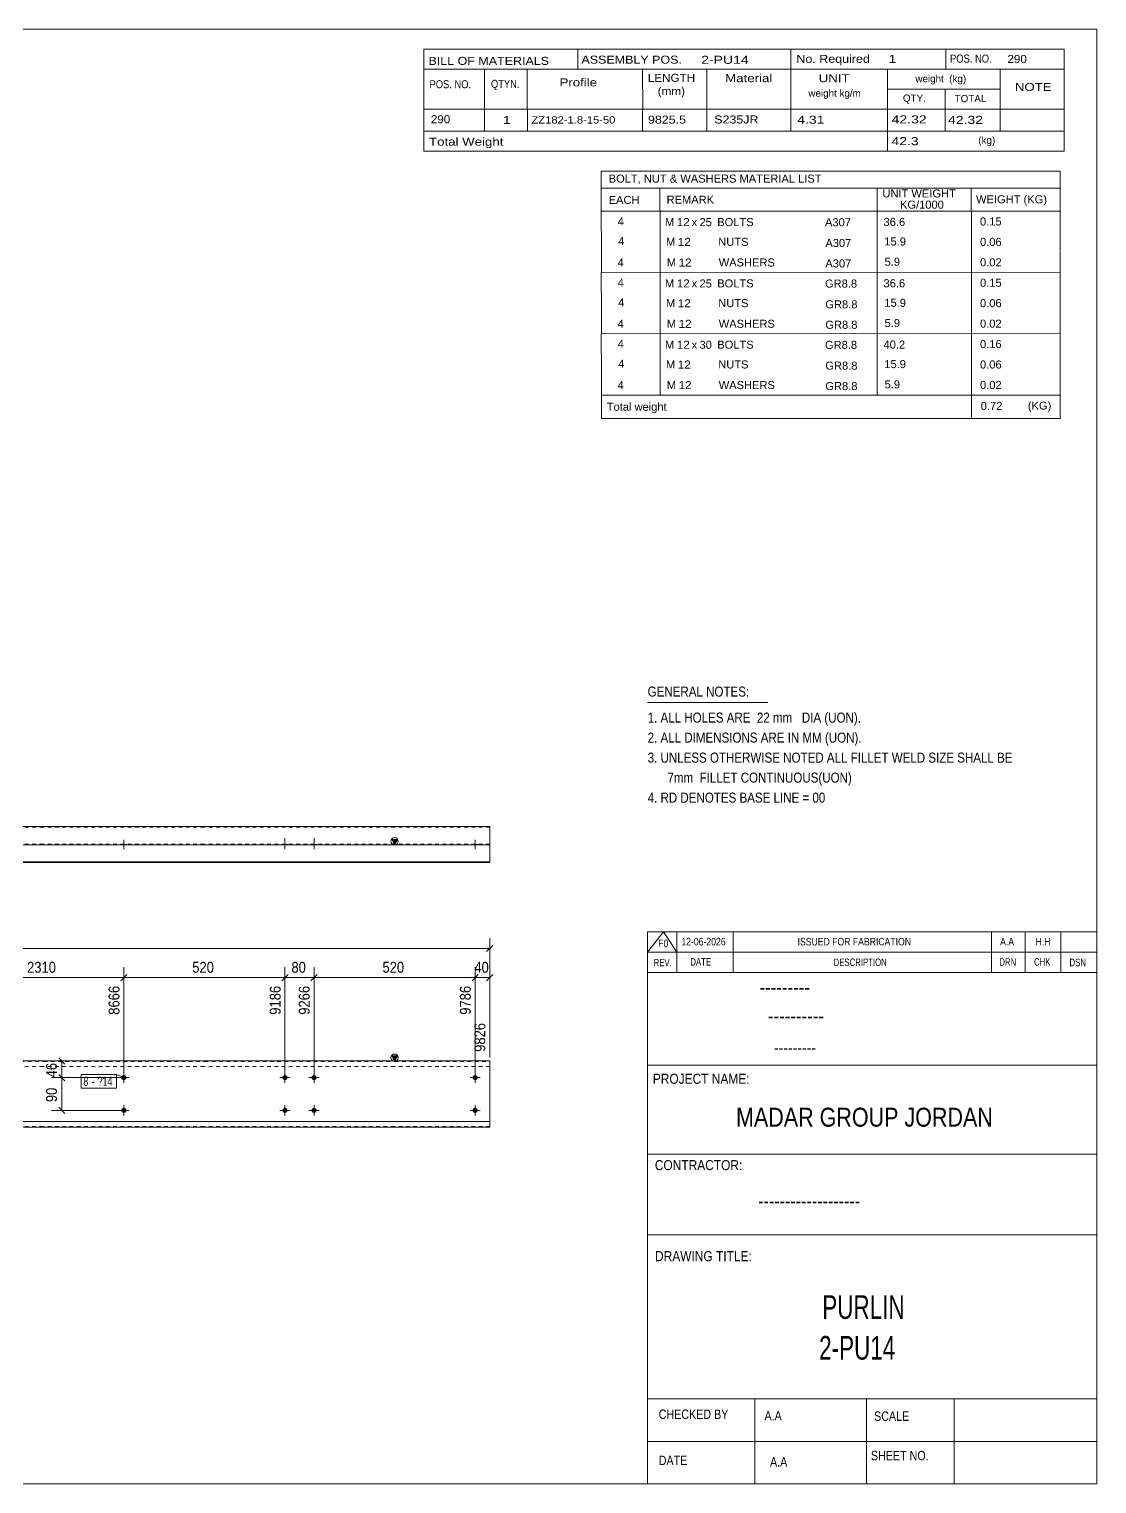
# Model space of a CAD drawing. Header units: millimetres. Extents: x 2 to 579, y 1 to 405.
# Drawn here: x 285.5 to 579, y 5 to 405 of the extents above; entities that cross this region are included whole.
import ezdxf

# ---------------------------------------------------------------- set-up
doc = ezdxf.new("R2010")
doc.units = ezdxf.units.MM
doc.linetypes.add('XKITLINE00', pattern=[0])
doc.linetypes.add('XKITLINE01', pattern=[4, 1, -1, 1, -1])
for name, color, linetype, lineweight in [('Bolt', 3, 'Continuous', 0), ('BoltMark', 7, 'Continuous', 0), ('Dimensions', 7, 'Continuous', 0), ('DrawingSheet', 5, 'Continuous', 0), ('OtherObjectType', 7, 'Continuous', 0), ('Part', 2, 'Continuous', 0)]:
    doc.layers.add(name, color=color, linetype=linetype, lineweight=lineweight)
doc.styles.add('@ARIAL_UNICODE_MS_BOLD', font='ARIAL.TTF')
doc.styles.add('ARIAL', font='ARIAL.TTF')
doc.styles.add('ARIAL_NARROW', font='ARIALN.TTF')
doc.styles.add('COMIC_SANS_MS_BOLD', font='COMICBD.TTF')
doc.styles.add('SWIS721_EX_BT', font='ARIAL.TTF')
doc.styles.add('SWISSE', font='ARIAL.TTF')

# ---------------------------------------------------------------- blocks, each defined once
blk = doc.blocks.new('*A4')
at = {"layer": 'Bolt'}
for points in [[(356.49, 116.67), (356.49, 116.63), (356.48, 116.6), (356.48, 116.56), (356.47, 116.53), (356.46, 116.5), (356.45, 116.46), (356.44, 116.43), (356.42, 116.4), (356.41, 116.37), (356.39, 116.34), (356.37, 116.31), (356.35, 116.28), (356.33, 116.26), (356.31, 116.23), (356.29, 116.2), (356.26, 116.18), (356.23, 116.16), (356.21, 116.14), (356.18, 116.12), (356.15, 116.1), (356.12, 116.08), (356.09, 116.07), (356.06, 116.05), (356.03, 116.04), (355.99, 116.03), (355.96, 116.02), (355.93, 116.01), (355.89, 116.01), (355.86, 116), (355.83, 116), (355.79, 116), (355.76, 116), (355.72, 116), (355.69, 116.01), (355.65, 116.01), (355.62, 116.02), (355.59, 116.03), (355.56, 116.04), (355.52, 116.05), (355.49, 116.07), (355.46, 116.08), (355.43, 116.1), (355.4, 116.12), (355.37, 116.14), (355.35, 116.16), (355.32, 116.18), (355.3, 116.2), (355.27, 116.23), (355.25, 116.26), (355.23, 116.28), (355.21, 116.31), (355.19, 116.34), (355.17, 116.37), (355.16, 116.4), (355.14, 116.43), (355.13, 116.46), (355.12, 116.5), (355.11, 116.53), (355.1, 116.56), (355.1, 116.6), (355.09, 116.63), (355.09, 116.67), (355.09, 116.7), (355.09, 116.73), (355.09, 116.77), (355.1, 116.8), (355.1, 116.84), (355.11, 116.87), (355.12, 116.9), (355.13, 116.94), (355.14, 116.97), (355.16, 117), (355.17, 117.03), (355.19, 117.06), (355.21, 117.09), (355.23, 117.12), (355.25, 117.14), (355.27, 117.17), (355.3, 117.19), (355.32, 117.22), (355.35, 117.24), (355.37, 117.26), (355.4, 117.28), (355.43, 117.3), (355.46, 117.32), (355.49, 117.33), (355.52, 117.35), (355.56, 117.36), (355.59, 117.37), (355.62, 117.38), (355.65, 117.39), (355.69, 117.39), (355.72, 117.4), (355.76, 117.4), (355.79, 117.4), (355.83, 117.4), (355.86, 117.4), (355.89, 117.39), (355.93, 117.39), (355.96, 117.38), (355.99, 117.37), (356.03, 117.36), (356.06, 117.35), (356.09, 117.33), (356.12, 117.32), (356.15, 117.3), (356.18, 117.28), (356.21, 117.26), (356.23, 117.24), (356.26, 117.22), (356.29, 117.19), (356.31, 117.17), (356.33, 117.14), (356.35, 117.12), (356.37, 117.09), (356.39, 117.06), (356.41, 117.03), (356.42, 117), (356.44, 116.97), (356.45, 116.94), (356.46, 116.9), (356.47, 116.87), (356.48, 116.84), (356.48, 116.8), (356.49, 116.77), (356.49, 116.73), (356.49, 116.7)], [(364.49, 116.67), (364.49, 116.63), (364.48, 116.6), (364.48, 116.56), (364.47, 116.53), (364.46, 116.5), (364.45, 116.46), (364.44, 116.43), (364.42, 116.4), (364.41, 116.37), (364.39, 116.34), (364.37, 116.31), (364.35, 116.28), (364.33, 116.26), (364.31, 116.23), (364.29, 116.2), (364.26, 116.18), (364.23, 116.16), (364.21, 116.14), (364.18, 116.12), (364.15, 116.1), (364.12, 116.08), (364.09, 116.07), (364.06, 116.05), (364.03, 116.04), (363.99, 116.03), (363.96, 116.02), (363.93, 116.01), (363.89, 116.01), (363.86, 116), (363.83, 116), (363.79, 116), (363.76, 116), (363.72, 116), (363.69, 116.01), (363.65, 116.01), (363.62, 116.02), (363.59, 116.03), (363.56, 116.04), (363.52, 116.05), (363.49, 116.07), (363.46, 116.08), (363.43, 116.1), (363.4, 116.12), (363.37, 116.14), (363.35, 116.16), (363.32, 116.18), (363.3, 116.2), (363.27, 116.23), (363.25, 116.26), (363.23, 116.28), (363.21, 116.31), (363.19, 116.34), (363.17, 116.37), (363.16, 116.4), (363.14, 116.43), (363.13, 116.46), (363.12, 116.5), (363.11, 116.53), (363.1, 116.56), (363.1, 116.6), (363.09, 116.63), (363.09, 116.67), (363.09, 116.7), (363.09, 116.73), (363.09, 116.77), (363.1, 116.8), (363.1, 116.84), (363.11, 116.87), (363.12, 116.9), (363.13, 116.94), (363.14, 116.97), (363.16, 117), (363.17, 117.03), (363.19, 117.06), (363.21, 117.09), (363.23, 117.12), (363.25, 117.14), (363.27, 117.17), (363.3, 117.19), (363.32, 117.22), (363.35, 117.24), (363.37, 117.26), (363.4, 117.28), (363.43, 117.3), (363.46, 117.32), (363.49, 117.33), (363.52, 117.35), (363.56, 117.36), (363.59, 117.37), (363.62, 117.38), (363.65, 117.39), (363.69, 117.39), (363.72, 117.4), (363.76, 117.4), (363.79, 117.4), (363.83, 117.4), (363.86, 117.4), (363.89, 117.39), (363.93, 117.39), (363.96, 117.38), (363.99, 117.37), (364.03, 117.36), (364.06, 117.35), (364.09, 117.33), (364.12, 117.32), (364.15, 117.3), (364.18, 117.28), (364.21, 117.26), (364.23, 117.24), (364.26, 117.22), (364.29, 117.19), (364.31, 117.17), (364.33, 117.14), (364.35, 117.12), (364.37, 117.09), (364.39, 117.06), (364.41, 117.03), (364.42, 117), (364.44, 116.97), (364.45, 116.94), (364.46, 116.9), (364.47, 116.87), (364.48, 116.84), (364.48, 116.8), (364.49, 116.77), (364.49, 116.73), (364.49, 116.7)], [(356.49, 107.67), (356.49, 107.63), (356.48, 107.6), (356.48, 107.56), (356.47, 107.53), (356.46, 107.5), (356.45, 107.46), (356.44, 107.43), (356.42, 107.4), (356.41, 107.37), (356.39, 107.34), (356.37, 107.31), (356.35, 107.28), (356.33, 107.26), (356.31, 107.23), (356.29, 107.2), (356.26, 107.18), (356.23, 107.16), (356.21, 107.14), (356.18, 107.12), (356.15, 107.1), (356.12, 107.08), (356.09, 107.07), (356.06, 107.05), (356.03, 107.04), (355.99, 107.03), (355.96, 107.02), (355.93, 107.01), (355.89, 107.01), (355.86, 107), (355.83, 107), (355.79, 107), (355.76, 107), (355.72, 107), (355.69, 107.01), (355.65, 107.01), (355.62, 107.02), (355.59, 107.03), (355.56, 107.04), (355.52, 107.05), (355.49, 107.07), (355.46, 107.08), (355.43, 107.1), (355.4, 107.12), (355.37, 107.14), (355.35, 107.16), (355.32, 107.18), (355.3, 107.2), (355.27, 107.23), (355.25, 107.26), (355.23, 107.28), (355.21, 107.31), (355.19, 107.34), (355.17, 107.37), (355.16, 107.4), (355.14, 107.43), (355.13, 107.46), (355.12, 107.5), (355.11, 107.53), (355.1, 107.56), (355.1, 107.6), (355.09, 107.63), (355.09, 107.67), (355.09, 107.7), (355.09, 107.73), (355.09, 107.77), (355.1, 107.8), (355.1, 107.84), (355.11, 107.87), (355.12, 107.9), (355.13, 107.94), (355.14, 107.97), (355.16, 108), (355.17, 108.03), (355.19, 108.06), (355.21, 108.09), (355.23, 108.12), (355.25, 108.14), (355.27, 108.17), (355.3, 108.19), (355.32, 108.22), (355.35, 108.24), (355.37, 108.26), (355.4, 108.28), (355.43, 108.3), (355.46, 108.32), (355.49, 108.33), (355.52, 108.35), (355.56, 108.36), (355.59, 108.37), (355.62, 108.38), (355.65, 108.39), (355.69, 108.39), (355.72, 108.4), (355.76, 108.4), (355.79, 108.4), (355.83, 108.4), (355.86, 108.4), (355.89, 108.39), (355.93, 108.39), (355.96, 108.38), (355.99, 108.37), (356.03, 108.36), (356.06, 108.35), (356.09, 108.33), (356.12, 108.32), (356.15, 108.3), (356.18, 108.28), (356.21, 108.26), (356.23, 108.24), (356.26, 108.22), (356.29, 108.19), (356.31, 108.17), (356.33, 108.14), (356.35, 108.12), (356.37, 108.09), (356.39, 108.06), (356.41, 108.03), (356.42, 108), (356.44, 107.97), (356.45, 107.94), (356.46, 107.9), (356.47, 107.87), (356.48, 107.84), (356.48, 107.8), (356.49, 107.77), (356.49, 107.73), (356.49, 107.7)], [(364.49, 107.67), (364.49, 107.63), (364.48, 107.6), (364.48, 107.56), (364.47, 107.53), (364.46, 107.5), (364.45, 107.46), (364.44, 107.43), (364.42, 107.4), (364.41, 107.37), (364.39, 107.34), (364.37, 107.31), (364.35, 107.28), (364.33, 107.26), (364.31, 107.23), (364.29, 107.2), (364.26, 107.18), (364.23, 107.16), (364.21, 107.14), (364.18, 107.12), (364.15, 107.1), (364.12, 107.08), (364.09, 107.07), (364.06, 107.05), (364.03, 107.04), (363.99, 107.03), (363.96, 107.02), (363.93, 107.01), (363.89, 107.01), (363.86, 107), (363.83, 107), (363.79, 107), (363.76, 107), (363.72, 107), (363.69, 107.01), (363.65, 107.01), (363.62, 107.02), (363.59, 107.03), (363.56, 107.04), (363.52, 107.05), (363.49, 107.07), (363.46, 107.08), (363.43, 107.1), (363.4, 107.12), (363.37, 107.14), (363.35, 107.16), (363.32, 107.18), (363.3, 107.2), (363.27, 107.23), (363.25, 107.26), (363.23, 107.28), (363.21, 107.31), (363.19, 107.34), (363.17, 107.37), (363.16, 107.4), (363.14, 107.43), (363.13, 107.46), (363.12, 107.5), (363.11, 107.53), (363.1, 107.56), (363.1, 107.6), (363.09, 107.63), (363.09, 107.67), (363.09, 107.7), (363.09, 107.73), (363.09, 107.77), (363.1, 107.8), (363.1, 107.84), (363.11, 107.87), (363.12, 107.9), (363.13, 107.94), (363.14, 107.97), (363.16, 108), (363.17, 108.03), (363.19, 108.06), (363.21, 108.09), (363.23, 108.12), (363.25, 108.14), (363.27, 108.17), (363.3, 108.19), (363.32, 108.22), (363.35, 108.24), (363.37, 108.26), (363.4, 108.28), (363.43, 108.3), (363.46, 108.32), (363.49, 108.33), (363.52, 108.35), (363.56, 108.36), (363.59, 108.37), (363.62, 108.38), (363.65, 108.39), (363.69, 108.39), (363.72, 108.4), (363.76, 108.4), (363.79, 108.4), (363.83, 108.4), (363.86, 108.4), (363.89, 108.39), (363.93, 108.39), (363.96, 108.38), (363.99, 108.37), (364.03, 108.36), (364.06, 108.35), (364.09, 108.33), (364.12, 108.32), (364.15, 108.3), (364.18, 108.28), (364.21, 108.26), (364.23, 108.24), (364.26, 108.22), (364.29, 108.19), (364.31, 108.17), (364.33, 108.14), (364.35, 108.12), (364.37, 108.09), (364.39, 108.06), (364.41, 108.03), (364.42, 108), (364.44, 107.97), (364.45, 107.94), (364.46, 107.9), (364.47, 107.87), (364.48, 107.84), (364.48, 107.8), (364.49, 107.77), (364.49, 107.73), (364.49, 107.7)]]:
    blk.add_hatch(color=3, dxfattribs=at).paths.add_polyline_path(points, flags=17)
at = {"layer": 'Bolt', "color": 3, "linetype": 'XKITLINE00', "lineweight": 0}
for p, q in [((354.39, 116.7), (357.19, 116.7)), ((355.79, 118.1), (355.79, 115.3)), ((362.39, 116.7), (365.19, 116.7)), ((363.79, 118.1), (363.79, 115.3)), ((355.79, 109.1), (355.79, 106.3)), ((363.79, 109.1), (363.79, 106.3)), ((354.39, 107.7), (357.19, 107.7)), ((362.39, 107.7), (365.19, 107.7))]:
    blk.add_line(p, q, dxfattribs=at)
blk = doc.blocks.new('*A6')
at = {"layer": 'Bolt'}
for points in [[(312.2, 116.67), (312.19, 116.63), (312.19, 116.6), (312.18, 116.56), (312.18, 116.53), (312.17, 116.5), (312.16, 116.46), (312.14, 116.43), (312.13, 116.4), (312.11, 116.37), (312.1, 116.34), (312.08, 116.31), (312.06, 116.28), (312.04, 116.26), (312.02, 116.23), (311.99, 116.2), (311.97, 116.18), (311.94, 116.16), (311.91, 116.14), (311.89, 116.12), (311.86, 116.1), (311.83, 116.08), (311.8, 116.07), (311.76, 116.05), (311.73, 116.04), (311.7, 116.03), (311.67, 116.02), (311.63, 116.01), (311.6, 116.01), (311.57, 116), (311.53, 116), (311.5, 116), (311.46, 116), (311.43, 116), (311.39, 116.01), (311.36, 116.01), (311.33, 116.02), (311.29, 116.03), (311.26, 116.04), (311.23, 116.05), (311.2, 116.07), (311.17, 116.08), (311.14, 116.1), (311.11, 116.12), (311.08, 116.14), (311.05, 116.16), (311.03, 116.18), (311, 116.2), (310.98, 116.23), (310.96, 116.26), (310.93, 116.28), (310.91, 116.31), (310.9, 116.34), (310.88, 116.37), (310.86, 116.4), (310.85, 116.43), (310.84, 116.46), (310.83, 116.5), (310.82, 116.53), (310.81, 116.56), (310.8, 116.6), (310.8, 116.63), (310.8, 116.67), (310.8, 116.7), (310.8, 116.73), (310.8, 116.77), (310.8, 116.8), (310.81, 116.84), (310.82, 116.87), (310.83, 116.9), (310.84, 116.94), (310.85, 116.97), (310.86, 117), (310.88, 117.03), (310.9, 117.06), (310.91, 117.09), (310.93, 117.12), (310.96, 117.14), (310.98, 117.17), (311, 117.19), (311.03, 117.22), (311.05, 117.24), (311.08, 117.26), (311.11, 117.28), (311.14, 117.3), (311.17, 117.32), (311.2, 117.33), (311.23, 117.35), (311.26, 117.36), (311.29, 117.37), (311.33, 117.38), (311.36, 117.39), (311.39, 117.39), (311.43, 117.4), (311.46, 117.4), (311.5, 117.4), (311.53, 117.4), (311.57, 117.4), (311.6, 117.39), (311.63, 117.39), (311.67, 117.38), (311.7, 117.37), (311.73, 117.36), (311.76, 117.35), (311.8, 117.33), (311.83, 117.32), (311.86, 117.3), (311.89, 117.28), (311.91, 117.26), (311.94, 117.24), (311.97, 117.22), (311.99, 117.19), (312.02, 117.17), (312.04, 117.14), (312.06, 117.12), (312.08, 117.09), (312.1, 117.06), (312.11, 117.03), (312.13, 117), (312.14, 116.97), (312.16, 116.94), (312.17, 116.9), (312.18, 116.87), (312.18, 116.84), (312.19, 116.8), (312.19, 116.77), (312.2, 116.73), (312.2, 116.7)], [(408.78, 116.67), (408.78, 116.63), (408.78, 116.6), (408.77, 116.56), (408.76, 116.53), (408.75, 116.5), (408.74, 116.46), (408.73, 116.43), (408.72, 116.4), (408.7, 116.37), (408.69, 116.34), (408.67, 116.31), (408.65, 116.28), (408.63, 116.26), (408.6, 116.23), (408.58, 116.2), (408.55, 116.18), (408.53, 116.16), (408.5, 116.14), (408.47, 116.12), (408.44, 116.1), (408.41, 116.08), (408.38, 116.07), (408.35, 116.05), (408.32, 116.04), (408.29, 116.03), (408.25, 116.02), (408.22, 116.01), (408.19, 116.01), (408.15, 116), (408.12, 116), (408.08, 116), (408.05, 116), (408.02, 116), (407.98, 116.01), (407.95, 116.01), (407.91, 116.02), (407.88, 116.03), (407.85, 116.04), (407.82, 116.05), (407.79, 116.07), (407.75, 116.08), (407.72, 116.1), (407.7, 116.12), (407.67, 116.14), (407.64, 116.16), (407.61, 116.18), (407.59, 116.2), (407.57, 116.23), (407.54, 116.26), (407.52, 116.28), (407.5, 116.31), (407.48, 116.34), (407.47, 116.37), (407.45, 116.4), (407.44, 116.43), (407.43, 116.46), (407.41, 116.5), (407.41, 116.53), (407.4, 116.56), (407.39, 116.6), (407.39, 116.63), (407.39, 116.67), (407.38, 116.7), (407.39, 116.73), (407.39, 116.77), (407.39, 116.8), (407.4, 116.84), (407.41, 116.87), (407.41, 116.9), (407.43, 116.94), (407.44, 116.97), (407.45, 117), (407.47, 117.03), (407.48, 117.06), (407.5, 117.09), (407.52, 117.12), (407.54, 117.14), (407.57, 117.17), (407.59, 117.19), (407.61, 117.22), (407.64, 117.24), (407.67, 117.26), (407.7, 117.28), (407.72, 117.3), (407.75, 117.32), (407.79, 117.33), (407.82, 117.35), (407.85, 117.36), (407.88, 117.37), (407.91, 117.38), (407.95, 117.39), (407.98, 117.39), (408.02, 117.4), (408.05, 117.4), (408.08, 117.4), (408.12, 117.4), (408.15, 117.4), (408.19, 117.39), (408.22, 117.39), (408.25, 117.38), (408.29, 117.37), (408.32, 117.36), (408.35, 117.35), (408.38, 117.33), (408.41, 117.32), (408.44, 117.3), (408.47, 117.28), (408.5, 117.26), (408.53, 117.24), (408.55, 117.22), (408.58, 117.19), (408.6, 117.17), (408.63, 117.14), (408.65, 117.12), (408.67, 117.09), (408.69, 117.06), (408.7, 117.03), (408.72, 117), (408.73, 116.97), (408.74, 116.94), (408.75, 116.9), (408.76, 116.87), (408.77, 116.84), (408.78, 116.8), (408.78, 116.77), (408.78, 116.73), (408.78, 116.7)], [(312.2, 107.67), (312.19, 107.63), (312.19, 107.6), (312.18, 107.56), (312.18, 107.53), (312.17, 107.5), (312.16, 107.46), (312.14, 107.43), (312.13, 107.4), (312.11, 107.37), (312.1, 107.34), (312.08, 107.31), (312.06, 107.28), (312.04, 107.26), (312.02, 107.23), (311.99, 107.2), (311.97, 107.18), (311.94, 107.16), (311.91, 107.14), (311.89, 107.12), (311.86, 107.1), (311.83, 107.08), (311.8, 107.07), (311.76, 107.05), (311.73, 107.04), (311.7, 107.03), (311.67, 107.02), (311.63, 107.01), (311.6, 107.01), (311.57, 107), (311.53, 107), (311.5, 107), (311.46, 107), (311.43, 107), (311.39, 107.01), (311.36, 107.01), (311.33, 107.02), (311.29, 107.03), (311.26, 107.04), (311.23, 107.05), (311.2, 107.07), (311.17, 107.08), (311.14, 107.1), (311.11, 107.12), (311.08, 107.14), (311.05, 107.16), (311.03, 107.18), (311, 107.2), (310.98, 107.23), (310.96, 107.26), (310.93, 107.28), (310.91, 107.31), (310.9, 107.34), (310.88, 107.37), (310.86, 107.4), (310.85, 107.43), (310.84, 107.46), (310.83, 107.5), (310.82, 107.53), (310.81, 107.56), (310.8, 107.6), (310.8, 107.63), (310.8, 107.67), (310.8, 107.7), (310.8, 107.73), (310.8, 107.77), (310.8, 107.8), (310.81, 107.84), (310.82, 107.87), (310.83, 107.9), (310.84, 107.94), (310.85, 107.97), (310.86, 108), (310.88, 108.03), (310.9, 108.06), (310.91, 108.09), (310.93, 108.12), (310.96, 108.14), (310.98, 108.17), (311, 108.19), (311.03, 108.22), (311.05, 108.24), (311.08, 108.26), (311.11, 108.28), (311.14, 108.3), (311.17, 108.32), (311.2, 108.33), (311.23, 108.35), (311.26, 108.36), (311.29, 108.37), (311.33, 108.38), (311.36, 108.39), (311.39, 108.39), (311.43, 108.4), (311.46, 108.4), (311.5, 108.4), (311.53, 108.4), (311.57, 108.4), (311.6, 108.39), (311.63, 108.39), (311.67, 108.38), (311.7, 108.37), (311.73, 108.36), (311.76, 108.35), (311.8, 108.33), (311.83, 108.32), (311.86, 108.3), (311.89, 108.28), (311.91, 108.26), (311.94, 108.24), (311.97, 108.22), (311.99, 108.19), (312.02, 108.17), (312.04, 108.14), (312.06, 108.12), (312.08, 108.09), (312.1, 108.06), (312.11, 108.03), (312.13, 108), (312.14, 107.97), (312.16, 107.94), (312.17, 107.9), (312.18, 107.87), (312.18, 107.84), (312.19, 107.8), (312.19, 107.77), (312.2, 107.73), (312.2, 107.7)], [(408.78, 107.67), (408.78, 107.63), (408.78, 107.6), (408.77, 107.56), (408.76, 107.53), (408.75, 107.5), (408.74, 107.46), (408.73, 107.43), (408.72, 107.4), (408.7, 107.37), (408.69, 107.34), (408.67, 107.31), (408.65, 107.28), (408.63, 107.26), (408.6, 107.23), (408.58, 107.2), (408.55, 107.18), (408.53, 107.16), (408.5, 107.14), (408.47, 107.12), (408.44, 107.1), (408.41, 107.08), (408.38, 107.07), (408.35, 107.05), (408.32, 107.04), (408.29, 107.03), (408.25, 107.02), (408.22, 107.01), (408.19, 107.01), (408.15, 107), (408.12, 107), (408.08, 107), (408.05, 107), (408.02, 107), (407.98, 107.01), (407.95, 107.01), (407.91, 107.02), (407.88, 107.03), (407.85, 107.04), (407.82, 107.05), (407.79, 107.07), (407.75, 107.08), (407.72, 107.1), (407.7, 107.12), (407.67, 107.14), (407.64, 107.16), (407.61, 107.18), (407.59, 107.2), (407.57, 107.23), (407.54, 107.26), (407.52, 107.28), (407.5, 107.31), (407.48, 107.34), (407.47, 107.37), (407.45, 107.4), (407.44, 107.43), (407.43, 107.46), (407.41, 107.5), (407.41, 107.53), (407.4, 107.56), (407.39, 107.6), (407.39, 107.63), (407.39, 107.67), (407.38, 107.7), (407.39, 107.73), (407.39, 107.77), (407.39, 107.8), (407.4, 107.84), (407.41, 107.87), (407.41, 107.9), (407.43, 107.94), (407.44, 107.97), (407.45, 108), (407.47, 108.03), (407.48, 108.06), (407.5, 108.09), (407.52, 108.12), (407.54, 108.14), (407.57, 108.17), (407.59, 108.19), (407.61, 108.22), (407.64, 108.24), (407.67, 108.26), (407.7, 108.28), (407.72, 108.3), (407.75, 108.32), (407.79, 108.33), (407.82, 108.35), (407.85, 108.36), (407.88, 108.37), (407.91, 108.38), (407.95, 108.39), (407.98, 108.39), (408.02, 108.4), (408.05, 108.4), (408.08, 108.4), (408.12, 108.4), (408.15, 108.4), (408.19, 108.39), (408.22, 108.39), (408.25, 108.38), (408.29, 108.37), (408.32, 108.36), (408.35, 108.35), (408.38, 108.33), (408.41, 108.32), (408.44, 108.3), (408.47, 108.28), (408.5, 108.26), (408.53, 108.24), (408.55, 108.22), (408.58, 108.19), (408.6, 108.17), (408.63, 108.14), (408.65, 108.12), (408.67, 108.09), (408.69, 108.06), (408.7, 108.03), (408.72, 108), (408.73, 107.97), (408.74, 107.94), (408.75, 107.9), (408.76, 107.87), (408.77, 107.84), (408.78, 107.8), (408.78, 107.77), (408.78, 107.73), (408.78, 107.7)]]:
    blk.add_hatch(color=3, dxfattribs=at).paths.add_polyline_path(points, flags=17)
at = {"layer": 'Bolt', "color": 3, "linetype": 'XKITLINE00', "lineweight": 0}
for p, q in [((310.1, 116.7), (312.9, 116.7)), ((311.5, 118.1), (311.5, 115.3)), ((406.68, 116.7), (409.48, 116.7)), ((408.08, 118.1), (408.08, 115.3)), ((311.5, 109.1), (311.5, 106.3)), ((408.08, 109.1), (408.08, 106.3)), ((310.1, 107.7), (312.9, 107.7)), ((406.68, 107.7), (409.48, 107.7))]:
    blk.add_line(p, q, dxfattribs=at)
blk = doc.blocks.new('*A7')
at = {"layer": 'Part'}
blk.add_hatch(color=2, dxfattribs=at).paths.add_polyline_path([(385.14, 122.7), (386.74, 122.7), (385.94, 121.3)], flags=17)
at = {"layer": 'Part', "color": 2, "linetype": 'XKITLINE00', "lineweight": 0}
for p, q in [((46.45, 121.3), (46.45, 103.1)), ((104.12, 121.3), (46.45, 121.3)), ((156.42, 121.3), (104.22, 121.3)), ((200.71, 121.3), (156.52, 121.3)), ((245.01, 121.3), (200.81, 121.3)), ((289.3, 121.3), (245.11, 121.3)), ((333.59, 121.3), (289.4, 121.3)), ((385.89, 121.3), (333.69, 121.3)), ((385.94, 121.3), (385.14, 122.7)), ((385.14, 122.7), (386.74, 122.7)), ((386.74, 122.7), (385.94, 121.3)), ((412.08, 121.3), (385.99, 121.3)), ((412.08, 121.3), (412.08, 103.1)), ((104.12, 104.6), (46.45, 104.6)), ((156.42, 104.6), (104.22, 104.6)), ((200.71, 104.6), (156.52, 104.6)), ((245.01, 104.6), (200.81, 104.6)), ((289.3, 104.6), (245.11, 104.6)), ((333.59, 104.6), (289.4, 104.6)), ((385.89, 104.6), (333.69, 104.6)), ((412.08, 104.6), (385.99, 104.6)), ((46.45, 103.1), (104.12, 103.1)), ((104.22, 103.1), (156.42, 103.1)), ((156.52, 103.1), (200.71, 103.1)), ((200.81, 103.1), (245.01, 103.1)), ((245.11, 103.1), (289.3, 103.1)), ((289.4, 103.1), (333.59, 103.1)), ((333.69, 103.1), (385.89, 103.1)), ((385.99, 103.1), (412.08, 103.1))]:
    blk.add_line(p, q, dxfattribs=at)
at = {"layer": 'Part', "color": 7, "linetype": 'XKITLINE01', "lineweight": 0}
for p, q in [((46.45, 121.12), (104.12, 121.12)), ((104.22, 121.12), (156.42, 121.12)), ((156.52, 121.12), (200.71, 121.12)), ((200.81, 121.12), (245.01, 121.12)), ((245.11, 121.12), (289.3, 121.12)), ((289.4, 121.12), (333.59, 121.12)), ((333.69, 121.12), (385.89, 121.12)), ((385.99, 121.12), (412.08, 121.12)), ((104.12, 119.8), (46.45, 119.8)), ((156.42, 119.8), (104.22, 119.8)), ((200.71, 119.8), (156.52, 119.8)), ((245.01, 119.8), (200.81, 119.8)), ((289.3, 119.8), (245.11, 119.8)), ((333.59, 119.8), (289.4, 119.8)), ((385.89, 119.8), (333.69, 119.8)), ((412.08, 119.8), (385.99, 119.8)), ((104.12, 103.28), (46.45, 103.28)), ((156.42, 103.28), (104.22, 103.28)), ((200.71, 103.28), (156.52, 103.28)), ((245.01, 103.28), (200.81, 103.28)), ((289.3, 103.28), (245.11, 103.28)), ((333.59, 103.28), (289.4, 103.28)), ((385.89, 103.28), (333.69, 103.28)), ((412.08, 103.28), (385.99, 103.28))]:
    blk.add_line(p, q, dxfattribs=at)
at = {"layer": 'Part', "color": 2, "linetype": 'XKITLINE00', "lineweight": 0}
blk.add_circle((385.94, 122.2), 1, dxfattribs=at)
blk = doc.blocks.new('*A11')
at = {"layer": 'Bolt'}
for points in [[(355.09, 180.72), (355.09, 180.9), (356.49, 180.9), (356.49, 180.72)], [(355.09, 180.72), (355.09, 180.9), (356.49, 180.9), (356.49, 180.72)], [(363.09, 180.72), (363.09, 180.9), (364.49, 180.9), (364.49, 180.72)], [(363.09, 180.72), (363.09, 180.9), (364.49, 180.9), (364.49, 180.72)]]:
    blk.add_hatch(color=3, dxfattribs=at).paths.add_polyline_path(points, flags=17)
at = {"layer": 'Bolt', "color": 3, "linetype": 'XKITLINE00', "lineweight": 0}
for p, q in [((355.09, 180.72), (355.09, 180.9)), ((355.09, 180.72), (355.09, 180.9)), ((355.79, 179.56), (355.79, 182.56)), ((355.79, 179.56), (355.79, 182.56)), ((356.49, 180.72), (356.49, 180.9)), ((356.49, 180.72), (356.49, 180.9)), ((363.09, 180.72), (363.09, 180.9)), ((363.09, 180.72), (363.09, 180.9)), ((363.79, 179.56), (363.79, 182.56)), ((363.79, 179.56), (363.79, 182.56)), ((364.49, 180.72), (364.49, 180.9)), ((364.49, 180.72), (364.49, 180.9))]:
    blk.add_line(p, q, dxfattribs=at)
blk = doc.blocks.new('*A13')
at = {"layer": 'Bolt'}
for points in [[(310.8, 180.72), (310.8, 180.9), (312.2, 180.9), (312.2, 180.72)], [(310.8, 180.72), (310.8, 180.9), (312.2, 180.9), (312.2, 180.72)], [(407.38, 180.72), (407.38, 180.9), (408.78, 180.9), (408.78, 180.72)], [(407.38, 180.72), (407.38, 180.9), (408.78, 180.9), (408.78, 180.72)]]:
    blk.add_hatch(color=3, dxfattribs=at).paths.add_polyline_path(points, flags=17)
at = {"layer": 'Bolt', "color": 3, "linetype": 'XKITLINE00', "lineweight": 0}
for p, q in [((310.8, 180.72), (310.8, 180.9)), ((310.8, 180.72), (310.8, 180.9)), ((311.5, 179.56), (311.5, 182.06)), ((311.5, 179.56), (311.5, 182.06)), ((312.2, 180.72), (312.2, 180.9)), ((312.2, 180.72), (312.2, 180.9)), ((407.38, 180.72), (407.38, 180.9)), ((407.38, 180.72), (407.38, 180.9)), ((408.08, 179.56), (408.08, 182.06)), ((408.08, 179.56), (408.08, 182.06)), ((408.78, 180.72), (408.78, 180.9)), ((408.78, 180.72), (408.78, 180.9))]:
    blk.add_line(p, q, dxfattribs=at)
blk = doc.blocks.new('*A14')
at = {"layer": 'Part'}
blk.add_hatch(color=2, dxfattribs=at).paths.add_polyline_path([(385.14, 182.21), (386.74, 182.21), (385.94, 180.81)], flags=17)
at = {"layer": 'Part', "color": 2, "linetype": 'XKITLINE00', "lineweight": 0}
for p, q in [((46.45, 185.72), (46.45, 175.9)), ((104.12, 185.72), (46.45, 185.72)), ((156.42, 185.72), (104.22, 185.72)), ((200.71, 185.72), (156.52, 185.72)), ((245.01, 185.72), (200.81, 185.72)), ((289.3, 185.72), (245.11, 185.72)), ((333.59, 185.72), (289.4, 185.72)), ((385.89, 185.72), (333.69, 185.72)), ((412.08, 185.72), (385.99, 185.72)), ((412.08, 185.72), (412.08, 175.9)), ((104.12, 180.72), (46.45, 180.72)), ((156.42, 180.72), (104.22, 180.72)), ((200.71, 180.72), (156.52, 180.72)), ((245.01, 180.72), (200.81, 180.72)), ((289.3, 180.72), (245.11, 180.72)), ((333.59, 180.72), (289.4, 180.72)), ((385.89, 180.72), (333.69, 180.72)), ((385.94, 180.81), (385.14, 182.21)), ((385.14, 182.21), (386.74, 182.21)), ((386.74, 182.21), (385.94, 180.81)), ((412.08, 180.72), (385.99, 180.72)), ((104.12, 176.08), (46.45, 176.08)), ((156.42, 176.08), (104.22, 176.08)), ((200.71, 176.08), (156.52, 176.08)), ((245.01, 176.08), (200.81, 176.08)), ((289.3, 176.08), (245.11, 176.08)), ((333.59, 176.08), (289.4, 176.08)), ((385.89, 176.08), (333.69, 176.08)), ((412.08, 176.08), (385.99, 176.08)), ((46.45, 175.9), (104.12, 175.9)), ((104.22, 175.9), (156.42, 175.9)), ((156.52, 175.9), (200.71, 175.9)), ((200.81, 175.9), (245.01, 175.9)), ((245.11, 175.9), (289.3, 175.9)), ((289.4, 175.9), (333.59, 175.9)), ((333.69, 175.9), (385.89, 175.9)), ((385.99, 175.9), (412.08, 175.9))]:
    blk.add_line(p, q, dxfattribs=at)
at = {"layer": 'Part', "color": 7, "linetype": 'XKITLINE01', "lineweight": 0}
for p, q in [((104.12, 185.54), (46.45, 185.54)), ((156.42, 185.54), (104.22, 185.54)), ((200.71, 185.54), (156.52, 185.54)), ((245.01, 185.54), (200.81, 185.54)), ((289.3, 185.54), (245.11, 185.54)), ((333.59, 185.54), (289.4, 185.54)), ((385.89, 185.54), (333.69, 185.54)), ((412.08, 185.54), (385.99, 185.54)), ((104.12, 180.9), (46.45, 180.9)), ((156.42, 180.9), (104.22, 180.9)), ((200.71, 180.9), (156.52, 180.9)), ((245.01, 180.9), (200.81, 180.9)), ((289.3, 180.9), (245.11, 180.9)), ((333.59, 180.9), (289.4, 180.9)), ((385.89, 180.9), (333.69, 180.9)), ((412.08, 180.9), (385.99, 180.9))]:
    blk.add_line(p, q, dxfattribs=at)
at = {"layer": 'Part', "color": 2, "linetype": 'XKITLINE00', "lineweight": 0}
blk.add_circle((385.94, 181.71), 1, dxfattribs=at)
blk = doc.blocks.new('*A15')
at = {"layer": 'DrawingSheet', "color": 5, "linetype": 'XKITLINE00', "lineweight": 0}
for p, q in [((579, 405), (5, 405)), ((5, 405), (5, 5)), ((579, 5), (579, 405)), ((5, 5), (579, 5))]:
    blk.add_line(p, q, dxfattribs=at)
at = {"layer": 'DrawingSheet', "color": 5, "style": 'ARIAL', "width": 0.85}
blk.add_text('Tekla structures', height=2, rotation=90, dxfattribs=at).set_placement((4.5, 5.5))
blk = doc.blocks.new('*A16')
at = {"layer": 'OtherObjectType', "color": 7, "linetype": 'XKITLINE00', "lineweight": 0}
for p, q in [((442.76, 365.95), (442.75, 354.95)), ((442.76, 365.95), (568.88, 365.95)), ((568.88, 365.95), (568.88, 354.95)), ((442.75, 361.3), (568.88, 361.3)), ((458.87, 361.31), (458.87, 354.95)), ((518.57, 361.31), (518.57, 354.95)), ((544.47, 361.29), (544.47, 354.95)), ((442.76, 354.92), (442.76, 349.42)), ((442.77, 354.95), (568.88, 354.95)), ((458.92, 354.95), (458.92, 349.33)), ((518.57, 354.95), (518.57, 349.33)), ((544.5, 354.95), (544.5, 349.45)), ((568.88, 354.95), (568.88, 349.45)), ((442.79, 349.33), (442.79, 343.72)), ((458.95, 349.33), (458.95, 343.71)), ((518.57, 349.33), (518.57, 343.71)), ((544.5, 349.33), (544.5, 343.83)), ((568.88, 349.33), (568.88, 343.83)), ((442.79, 343.7), (442.79, 338.13)), ((458.95, 343.71), (458.95, 338.09)), ((518.57, 343.71), (518.57, 338.09)), ((544.5, 343.71), (544.5, 338.1)), ((568.88, 343.71), (568.88, 338.1)), ((568.88, 338.1), (442.75, 338.13)), ((442.76, 338.06), (442.76, 332.56)), ((458.92, 338.09), (458.92, 332.47)), ((518.57, 338.09), (518.57, 332.47)), ((544.5, 338.09), (544.5, 332.59)), ((568.88, 338.09), (568.88, 332.59)), ((442.79, 332.47), (442.79, 326.86)), ((458.95, 332.47), (458.95, 326.86)), ((518.57, 332.47), (518.57, 326.86)), ((544.5, 332.47), (544.5, 326.97)), ((568.88, 332.47), (568.88, 326.97)), ((442.79, 326.84), (442.79, 321.27)), ((458.95, 326.85), (458.95, 321.24)), ((518.57, 326.86), (518.57, 321.24)), ((544.5, 326.85), (544.5, 321.25)), ((568.88, 326.85), (568.88, 321.24)), ((568.88, 321.24), (442.75, 321.27)), ((442.76, 321.21), (442.76, 315.71)), ((458.92, 321.23), (458.92, 315.62)), ((518.57, 321.24), (518.57, 315.62)), ((544.5, 321.23), (544.5, 315.73)), ((568.88, 321.24), (568.88, 315.74)), ((442.79, 315.62), (442.79, 310)), ((458.95, 315.62), (458.95, 310)), ((518.57, 315.62), (518.57, 310)), ((544.5, 315.61), (544.5, 310.11)), ((568.88, 315.62), (568.88, 310.12)), ((442.79, 309.98), (442.79, 304.42)), ((458.95, 310), (458.95, 304.38)), ((518.57, 310), (518.57, 304.38)), ((544.5, 310), (544.5, 304.39)), ((568.88, 310), (568.88, 304.39)), ((568.88, 304.39), (442.75, 304.42)), ((442.78, 304.38), (442.78, 297.97)), ((442.85, 304.38), (568.87, 304.38)), ((544.5, 304.35), (544.5, 297.93)), ((568.87, 304.35), (568.87, 297.94)), ((442.77, 297.93), (568.87, 297.93))]:
    blk.add_line(p, q, dxfattribs=at)
at = {"layer": 'OtherObjectType', "color": 7, "style": 'ARIAL_NARROW'}
for s, width, p in [('BOLT, NUT & WASHERS MATERIAL LIST', 1.211571, (444.79, 362.79)), ('UNIT WEIGHT', 1.211571, (520.03, 358.72)), ('EACH', 1.211571, (444.78, 356.92)), ('REMARK', 1.211571, (460.7, 357.01)), (' KG/1000', 1.211571, (524.02, 355.63)), ('WEIGHT (KG)', 1.211571, (545.78, 357.1)), ('4', 1.211571, (447.26, 351.05)), ('M', 1.211571, (460.26, 350.85)), ('12', 1.275, (463.5, 350.83)), ('x', 1.211571, (467.58, 350.83)), ('25', 1.211571, (469.76, 350.82)), ('BOLTS', 1.211571, (474.63, 350.84)), ('A307', 1.211571, (504.25, 350.79)), ('36.6', 1.211571, (520.34, 350.88)), ('0.15', 1.211571, (546.87, 351.01)), ('4', 1.211571, (447.4, 345.61)), ('M', 1.211571, (460.54, 345.41)), ('12', 1.275, (463.78, 345.39)), ('NUTS', 1.211571, (474.91, 345.41)), ('A307', 1.211571, (504.35, 345.09)), ('15.9', 1.211571, (520.56, 345.5)), ('0.06', 1.211571, (546.87, 345.39)), ('4', 1.211571, (447.24, 339.74)), ('M', 1.211571, (460.76, 339.74)), ('12', 1.275, (464, 339.72)), ('WASHERS', 1.211571, (475.04, 339.73)), ('A307', 1.211571, (504.35, 339.47)), ('5.9', 1.211571, (520.64, 339.94)), ('0.02', 1.211571, (546.87, 339.78)), ('4', 1.211571, (447.26, 334.2)), ('M', 1.211571, (460.26, 333.99)), ('12', 1.275, (463.5, 333.97)), ('25', 1.211571, (469.76, 333.96)), ('BOLTS', 1.211571, (474.63, 333.98)), ('GR8.8', 1.211571, (504.25, 333.93)), ('36.6', 1.211571, (520.34, 334.02)), ('0.15', 1.211571, (546.87, 334.16)), ('x', 1.211571, (467.58, 333.97)), ('4', 1.211571, (447.4, 328.75)), ('M', 1.211571, (460.54, 328.56)), ('12', 1.275, (463.78, 328.54)), ('NUTS', 1.211571, (474.91, 328.55)), ('GR8.8', 1.211571, (504.35, 328.23)), ('15.9', 1.211571, (520.56, 328.65)), ('0.06', 1.211571, (546.87, 328.54)), ('4', 1.211571, (447.24, 322.88)), ('M', 1.211571, (460.76, 322.88)), ('12', 1.275, (464, 322.86)), ('WASHERS', 1.211571, (475.04, 322.88)), ('GR8.8', 1.211571, (504.35, 322.61)), ('5.9', 1.211571, (520.64, 323.08)), ('0.02', 1.211571, (546.87, 322.92)), ('4', 1.211571, (447.26, 317.34)), ('M', 1.211571, (460.26, 317.13)), ('12', 1.275, (463.5, 317.11)), ('x', 1.211571, (467.58, 317.12)), ('30', 1.211571, (469.76, 317.11)), ('BOLTS', 1.211571, (474.63, 317.13)), ('GR8.8', 1.211571, (504.25, 317.08)), ('40.2', 1.211571, (520.34, 317.17)), ('0.16', 1.211571, (546.87, 317.3)), ('4', 1.211571, (447.4, 311.89)), ('M', 1.211571, (460.54, 311.7)), ('12', 1.275, (463.78, 311.68)), ('NUTS', 1.211571, (474.91, 311.69)), ('GR8.8', 1.211571, (504.35, 311.37)), ('15.9', 1.211571, (520.56, 311.79)), ('0.06', 1.211571, (546.87, 311.68)), ('4', 1.211571, (447.24, 306.03)), ('M', 1.211571, (460.76, 306.03)), ('12', 1.275, (464, 306)), ('WASHERS', 1.211571, (475.04, 306.02)), ('5.9', 1.211571, (520.64, 306.22)), ('0.02', 1.211571, (546.87, 306.06)), ('GR8.8', 1.211571, (504.35, 305.76)), ('Total weight', 1.211571, (444.26, 300.06)), ('0.72', 1.211571, (547.07, 300.29)), ('(KG)', 1.211571, (560.02, 300.38))]:
    blk.add_text(s, height=2.2, dxfattribs=dict(at, width=width)).set_placement(p)
blk = doc.blocks.new('*A17')
at = {"layer": 'OtherObjectType', "color": 7, "linetype": 'XKITLINE00', "lineweight": 0}
blk.add_line((455.5, 219.82), (488.5, 219.82), dxfattribs=at)
at = {"layer": 'OtherObjectType', "color": 7, "style": 'ARIAL_NARROW', "width": 1.008832}
for s, p in [('GENERAL NOTES:', (455.5, 221.47)), ('1. ALL HOLES ARE  22 mm   DIA (UON).', (455.5, 214.32)), ('2. ALL DIMENSIONS ARE IN MM (UON).', (455.5, 208.82)), ('3. UNLESS OTHERWISE NOTED ALL FILLET WELD SIZE SHALL BE', (455.5, 203.32)), ('7mm  FILLET CONTINUOUS(UON)', (460.95, 197.82)), ('4. RD DENOTES BASE LINE = 00', (455.5, 192.32))]:
    blk.add_text(s, height=2.75, dxfattribs=at).set_placement(p)
blk = doc.blocks.new('*A18')
at = {"layer": 'OtherObjectType', "color": 7, "linetype": 'XKITLINE00', "lineweight": 0}
for p, q in [((455.5, 156.76), (579, 156.76)), ((455.5, 151.21), (459.82, 156.76)), ((455.5, 151.21), (455.5, 156.76)), ((459.82, 156.76), (463.53, 151.21)), ((463.53, 151.21), (463.53, 156.76)), ((478.97, 151.21), (478.97, 156.76)), ((549.98, 151.21), (549.98, 156.76)), ((559.24, 151.21), (559.24, 156.76)), ((569.12, 151.21), (569.12, 156.76)), ((579, 151.21), (579, 156.76)), ((455.5, 151.21), (579, 151.21)), ((455.5, 145.65), (455.5, 151.21)), ((459.21, 151.21), (579, 151.21)), ((463.53, 145.65), (463.53, 151.21)), ((478.97, 145.65), (478.97, 151.21)), ((549.98, 145.65), (549.98, 151.21)), ((559.24, 145.65), (559.24, 151.21)), ((569.12, 145.65), (569.12, 151.21)), ((579, 145.65), (579, 151.21))]:
    blk.add_line(p, q, dxfattribs=at)
at = {"layer": 'OtherObjectType', "color": 7, "style": 'ARIAL_NARROW'}
for s, height, width, p in [('F0', 2.058, 1.008832, (458.4, 152.59)), ('12-06-2026', 2.058, 1.008832, (464.76, 153.06)), ('ISSUED FOR FABRICATION', 2.0583, 1.008832, (496.71, 153.06)), ('A.A', 2.058, 1.008832, (552.4, 153.06)), ('H.H', 2.058, 1.008832, (562.13, 153.06)), ('REV.', 2.058, 0.907949, (457.13, 147.31)), ('DATE', 2.058, 0.907949, (467.23, 147.5)), ('DESCRIPTION', 2.0583, 0.907949, (506.61, 147.39)), ('DRN', 2.058, 0.907949, (552.17, 147.47)), ('CHK', 2.058, 0.907949, (561.72, 147.5)), ('DSN', 2.058, 0.907949, (571.47, 147.35))]:
    blk.add_text(s, height=height, dxfattribs=dict(at, width=width)).set_placement(p)
blk = doc.blocks.new('*A20')
at = {"layer": 'OtherObjectType', "color": 2, "linetype": 'XKITLINE00', "lineweight": 0}
for p, q in [((455.5, 145.65), (579, 145.65)), ((455.5, 5), (455.5, 145.64)), ((578.98, 145.64), (579, 5)), ((579, 120.14), (455.5, 120.14)), ((455.5, 95.63), (579, 95.63)), ((579, 73.49), (455.5, 73.49)), ((579, 28.4), (455.5, 28.4)), ((484.94, 28.4), (484.94, 5)), ((515.62, 5), (515.62, 28.4)), ((539.75, 5), (539.75, 28.4)), ((579, 16.7), (455.5, 16.7)), ((579, 5), (455.5, 5))]:
    blk.add_line(p, q, dxfattribs=at)
at = {"layer": 'OtherObjectType', "color": 4, "style": '@ARIAL_UNICODE_MS_BOLD', "width": 0.85}
blk.add_text('---------', height=3.9, dxfattribs=at).set_placement((486.23, 139.59))
at = {"layer": 'OtherObjectType', "color": 7, "style": 'ARIAL', "width": 0.85}
for s, height, p in [('----------', 3.9, (488.56, 131.77)), ('---------', 3.25, (490.21, 123.31))]:
    blk.add_text(s, height=height, dxfattribs=at).set_placement(p)
at = {"layer": 'OtherObjectType', "color": 3, "width": 0.85}
for s, style, p in [('PROJECT NAME:', 'SWIS721_EX_BT', (456.92, 115.01)), ('CONTRACTOR:', 'SWISSE', (457.47, 91.27)), ('DRAWING TITLE:', 'SWIS721_EX_BT', (457.53, 66.24))]:
    blk.add_text(s, height=2.7618, dxfattribs=dict(at, style=style)).set_placement(p)
at = {"layer": 'OtherObjectType', "color": 7, "width": 0.85}
for s, height, p in [('MADAR GROUP JORDAN', 5.2, (479.79, 103.23)), ('CHECKED BY', 2.592, (458.53, 22.86)), ('A.A', 2.592, (487.61, 22.45)), ('SCALE', 2.592, (517.74, 22.33)), ('DATE', 2.592, (458.54, 10.16)), ('A.A', 2.592, (489.14, 9.76)), ('SHEET NO.', 2.592, (516.87, 11.49))]:
    blk.add_text(s, height=height, dxfattribs=at).set_placement(p)
at = {"layer": 'OtherObjectType', "color": 1}
for s, height, style, width, p in [('-------------------', 3.9, 'COMIC_SANS_MS_BOLD', 0.85, (485.87, 80.86)), ('PURLIN', 6.5, 'ARIAL', 0.68, (503.5, 50.37)), ('2-PU14', 6.5, 'ARIAL', 0.68, (502.64, 39.17))]:
    blk.add_text(s, height=height, dxfattribs=dict(at, style=style, width=width)).set_placement(p)
blk = doc.blocks.new('*A21')
at = {"layer": 'OtherObjectType', "color": 7, "linetype": 'XKITLINE00', "lineweight": 0}
for p, q in [((393.98, 399.5), (569.98, 399.5)), ((393.98, 399.5), (393.98, 388.5)), ((436.26, 399.42), (436.26, 393.87)), ((494.85, 394), (494.85, 399.5)), ((537.43, 393.96), (537.43, 399.42)), ((569.98, 394), (569.98, 399.5)), ((393.98, 394), (569.98, 394)), ((410.64, 394), (410.64, 383)), ((422.4, 393.98), (422.4, 383.03)), ((454.12, 393.99), (454.13, 383)), ((471.78, 393.98), (471.78, 383)), ((494.85, 393.98), (494.85, 383)), ((521.43, 394), (521.43, 383)), ((552.42, 394), (552.42, 383)), ((569.98, 394), (569.98, 388.5)), ((393.98, 388.5), (393.98, 383)), ((521.45, 388.52), (552.45, 388.52)), ((537.28, 388.52), (537.28, 383)), ((569.98, 388.5), (569.98, 383)), ((393.98, 383), (569.98, 383)), ((393.98, 383), (393.98, 376.95)), ((410.63, 383), (410.63, 376.95)), ((422.44, 382.99), (422.44, 376.95)), ((454.12, 383), (454.11, 376.95)), ((471.79, 383), (471.79, 376.95)), ((494.87, 383), (494.87, 376.95)), ((521.44, 383), (521.44, 376.95)), ((537.33, 382.95), (537.33, 376.95)), ((552.43, 383), (552.43, 376.95)), ((569.98, 383), (569.98, 376.95)), ((393.98, 376.95), (569.98, 376.95)), ((393.98, 376.95), (393.98, 371.45)), ((521.44, 376.95), (521.44, 371.45)), ((569.98, 376.95), (569.98, 371.45)), ((393.98, 371.45), (569.98, 371.45))]:
    blk.add_line(p, q, dxfattribs=at)
at = {"layer": 'OtherObjectType', "color": 7, "style": 'ARIAL_NARROW'}
for s, height, width, p in [('BILL OF MATERIALS', 2.2, 1.36, (395.25, 395.16)), ('ASSEMBLY POS.', 2.2, 1.36, (437.3, 395.5)), ('2-PU14', 2.2, 1.525501, (470.23, 395.46)), ('No. Required', 2.2, 1.36, (496.39, 395.72)), ('1', 2.2, 1.525501, (521.75, 395.72)), ('POS. NO.', 2.2, 1.02, (538.63, 395.79)), ('290', 2.2, 1.270501, (554.4, 395.69)), ('LENGTH', 2.2, 1.275, (455.54, 390.49)), ('Material', 2.2, 1.445, (476.81, 390.41)), ('UNIT', 2.2, 1.445, (502.52, 390.4)), ('weight  (kg)', 1.98, 1.19, (529.11, 390.39)), ('POS. NO.', 2.2, 1.02, (395.53, 388.74)), ('QTYN.', 2.2, 1.02, (412.42, 388.84)), ('Profile', 2.2, 1.445, (431.26, 389.25)), ('(mm)', 2.2, 1.275, (458.26, 386.86)), ('weight kg/m', 1.98, 1.19, (499.69, 386.4)), ('NOTE', 2.2, 1.445, (556.44, 387.99)), ('QTY.', 1.98, 1.19, (525.68, 385.03)), ('TOTAL', 1.98, 1.19, (539.9, 384.91)), ('290', 2.2, 1.270501, (395.89, 379.12)), ('1', 2.2, 1.525501, (415.71, 378.91)), ('ZZ182-1.8-15-50', 1.98, 1.355501, (423.56, 379.04)), ('9825.5', 2.2, 1.355501, (455.59, 379.01)), ('S235JR', 2.2, 1.355501, (473.81, 379.05)), ('4.31', 2.2, 1.525501, (496.62, 378.99)), ('42.32', 2.2, 1.525501, (522.57, 379.07)), ('42.32', 2.2, 1.525501, (538.08, 378.94)), ('Total Weight', 2.2, 1.445, (395.4, 372.94)), ('42.3', 2.2, 1.525501, (522.52, 373.09)), ('(kg)', 1.98, 1.19, (546.4, 373.46))]:
    blk.add_text(s, height=height, dxfattribs=dict(at, width=width)).set_placement(p)
blk = doc.blocks.new('*A25')
at = {"layer": 'Dimensions', "color": 7, "linetype": 'XKITLINE00', "lineweight": 0}
for p, q in [((310.5, 116.7), (291.6, 116.7)), ((293.6, 117.55), (295.3, 115.85)), ((294.45, 107.7), (294.45, 116.7)), ((293.6, 108.55), (295.3, 106.85)), ((310.5, 107.7), (291.6, 107.7))]:
    blk.add_line(p, q, dxfattribs=at)
at = {"layer": 'Dimensions', "color": 3}
for p in [(294.45, 116.7), (294.45, 107.7)]:
    blk.add_point(p, dxfattribs=at)
at = {"layer": 'Dimensions', "color": 3, "style": 'ARIAL', "width": 0.85}
blk.add_text('90', height=3, rotation=90.0002, dxfattribs=at).set_placement((293.1, 109.97))
blk = doc.blocks.new('*A26')
at = {"layer": 'Dimensions', "color": 7, "linetype": 'XKITLINE00', "lineweight": 0}
for p, q in [((310.5, 121.3), (291.6, 121.3)), ((293.6, 122.15), (295.3, 120.45)), ((294.45, 116.7), (294.45, 121.3)), ((310.5, 116.7), (291.6, 116.7)), ((293.6, 117.55), (295.3, 115.85))]:
    blk.add_line(p, q, dxfattribs=at)
at = {"layer": 'Dimensions', "color": 3}
for p in [(294.45, 121.3), (294.45, 116.7)]:
    blk.add_point(p, dxfattribs=at)
at = {"layer": 'Dimensions', "color": 3, "style": 'ARIAL', "width": 0.85}
blk.add_text('46', height=3, rotation=90.0002, dxfattribs=at).set_placement((293.1, 116.77))
blk = doc.blocks.new('*A31')
at = {"layer": 'Dimensions', "color": 7, "linetype": 'XKITLINE00', "lineweight": 0}
for p, q in [((47.3, 153.05), (45.6, 151.35)), ((46.45, 122.3), (46.45, 155.05)), ((46.45, 152.2), (412.08, 152.2)), ((412.93, 153.05), (411.24, 151.35)), ((412.08, 122.3), (412.08, 155.05))]:
    blk.add_line(p, q, dxfattribs=at)
at = {"layer": 'Dimensions', "color": 3}
for p in [(46.45, 152.2), (412.08, 152.2)]:
    blk.add_point(p, dxfattribs=at)
at = {"layer": 'Dimensions', "color": 3, "style": 'ARIAL', "width": 0.85}
blk.add_text('9826', height=3, dxfattribs=at).set_placement((224.82, 153.55))
blk = doc.blocks.new('*A38')
at = {"layer": 'Dimensions', "color": 7, "linetype": 'XKITLINE00', "lineweight": 0}
for p, q in [((268.05, 145.05), (266.35, 143.35)), ((267.2, 117.7), (267.2, 147.05)), ((267.2, 144.2), (311.5, 144.2)), ((312.35, 145.05), (310.65, 143.35)), ((311.5, 117.7), (311.5, 147.05))]:
    blk.add_line(p, q, dxfattribs=at)
at = {"layer": 'Dimensions', "color": 3}
for p in [(267.2, 144.2), (311.5, 144.2)]:
    blk.add_point(p, dxfattribs=at)
at = {"layer": 'Dimensions', "color": 3, "style": 'ARIAL', "width": 0.85}
blk.add_text('2310', height=3, dxfattribs=at).set_placement((284.9, 145.55))
blk.add_text('8666', height=3, rotation=90.0002, dxfattribs=at).set_placement((310.3, 134))
blk = doc.blocks.new('*A39')
at = {"layer": 'Dimensions', "color": 7, "linetype": 'XKITLINE00', "lineweight": 0}
for p, q in [((312.35, 145.05), (310.65, 143.35)), ((311.5, 117.7), (311.5, 147.05)), ((311.5, 144.2), (355.79, 144.2)), ((356.64, 145.05), (354.94, 143.35)), ((355.79, 117.7), (355.79, 147.05))]:
    blk.add_line(p, q, dxfattribs=at)
at = {"layer": 'Dimensions', "color": 3}
for p in [(311.5, 144.2), (355.79, 144.2)]:
    blk.add_point(p, dxfattribs=at)
at = {"layer": 'Dimensions', "color": 3, "style": 'ARIAL', "width": 0.85}
blk.add_text('520', height=3, dxfattribs=at).set_placement((330.31, 145.55))
blk.add_text('9186', height=3, rotation=90.0002, dxfattribs=at).set_placement((354.59, 134))
blk = doc.blocks.new('*A40')
at = {"layer": 'Dimensions', "color": 7, "linetype": 'XKITLINE00', "lineweight": 0}
for p, q in [((356.64, 145.05), (354.94, 143.35)), ((355.79, 117.7), (355.79, 147.05)), ((355.79, 144.2), (363.79, 144.2)), ((364.64, 145.05), (362.94, 143.35)), ((363.79, 117.7), (363.79, 147.05))]:
    blk.add_line(p, q, dxfattribs=at)
at = {"layer": 'Dimensions', "color": 3}
for p in [(355.79, 144.2), (363.79, 144.2)]:
    blk.add_point(p, dxfattribs=at)
at = {"layer": 'Dimensions', "color": 3, "style": 'ARIAL', "width": 0.85}
blk.add_text('80', height=3, dxfattribs=at).set_placement((357.57, 145.55))
blk.add_text('9266', height=3, rotation=90.0002, dxfattribs=at).set_placement((362.59, 134))
blk = doc.blocks.new('*A41')
at = {"layer": 'Dimensions', "color": 7, "linetype": 'XKITLINE00', "lineweight": 0}
for p, q in [((364.64, 145.05), (362.94, 143.35)), ((363.79, 117.7), (363.79, 147.05)), ((363.79, 144.2), (408.08, 144.2)), ((408.93, 145.05), (407.24, 143.35)), ((408.08, 117.7), (408.08, 147.05))]:
    blk.add_line(p, q, dxfattribs=at)
at = {"layer": 'Dimensions', "color": 3}
for p in [(363.79, 144.2), (408.08, 144.2)]:
    blk.add_point(p, dxfattribs=at)
at = {"layer": 'Dimensions', "color": 3, "style": 'ARIAL', "width": 0.85}
blk.add_text('520', height=3, dxfattribs=at).set_placement((382.6, 145.55))
blk.add_text('9786', height=3, rotation=90.0002, dxfattribs=at).set_placement((406.88, 134))
blk = doc.blocks.new('*A42')
at = {"layer": 'Dimensions', "color": 7, "linetype": 'XKITLINE00', "lineweight": 0}
for p, q in [((408.93, 145.05), (407.24, 143.35)), ((408.08, 117.7), (408.08, 147.05)), ((408.08, 144.2), (412.08, 144.2)), ((412.93, 145.05), (411.24, 143.35)), ((412.08, 122.3), (412.08, 147.05))]:
    blk.add_line(p, q, dxfattribs=at)
at = {"layer": 'Dimensions', "color": 3}
for p in [(408.08, 144.2), (412.08, 144.2)]:
    blk.add_point(p, dxfattribs=at)
at = {"layer": 'Dimensions', "color": 3, "style": 'ARIAL', "width": 0.85}
blk.add_text('40', height=3, dxfattribs=at).set_placement((407.86, 145.55))
blk.add_text('9826', height=3, rotation=90.0002, dxfattribs=at).set_placement((410.88, 123.8))
blk = doc.blocks.new('*A43')
at = {"layer": 'BoltMark', "color": 7, "linetype": 'XKITLINE00', "lineweight": 0}
for p, q in [((299.77, 117.55), (309.46, 117.55)), ((299.77, 113.85), (299.77, 117.55)), ((309.46, 113.85), (309.46, 117.55)), ((311.5, 116.7), (309.46, 117.55)), ((299.77, 113.85), (309.46, 113.85))]:
    blk.add_line(p, q, dxfattribs=at)
at = {"layer": 'BoltMark', "color": 3, "style": 'ARIAL_NARROW', "width": 0.85}
for s, p in [('8', (300.37, 114.45)), ('?14', (304.3, 114.45)), ('-', (302.64, 114.45))]:
    blk.add_text(s, height=2.5, dxfattribs=at).set_placement(p)

msp = doc.modelspace()

# ---------------------------------------------------------------- block references
at = {"lineweight": 0}
for name in ['*A15', '*A21', '*A16', '*A17', '*A13', '*A11', '*A31', '*A18', '*A38', '*A39', '*A40', '*A41', '*A42', '*A20', '*A26', '*A25', '*A43', '*A6', '*A4']:
    msp.add_blockref(name, (0, 0), dxfattribs=at)
at = {"layer": 'Part', "lineweight": 0}
for name in ['*A14', '*A7']:
    msp.add_blockref(name, (0, 0), dxfattribs=at)

doc.saveas('drawing.dxf')
